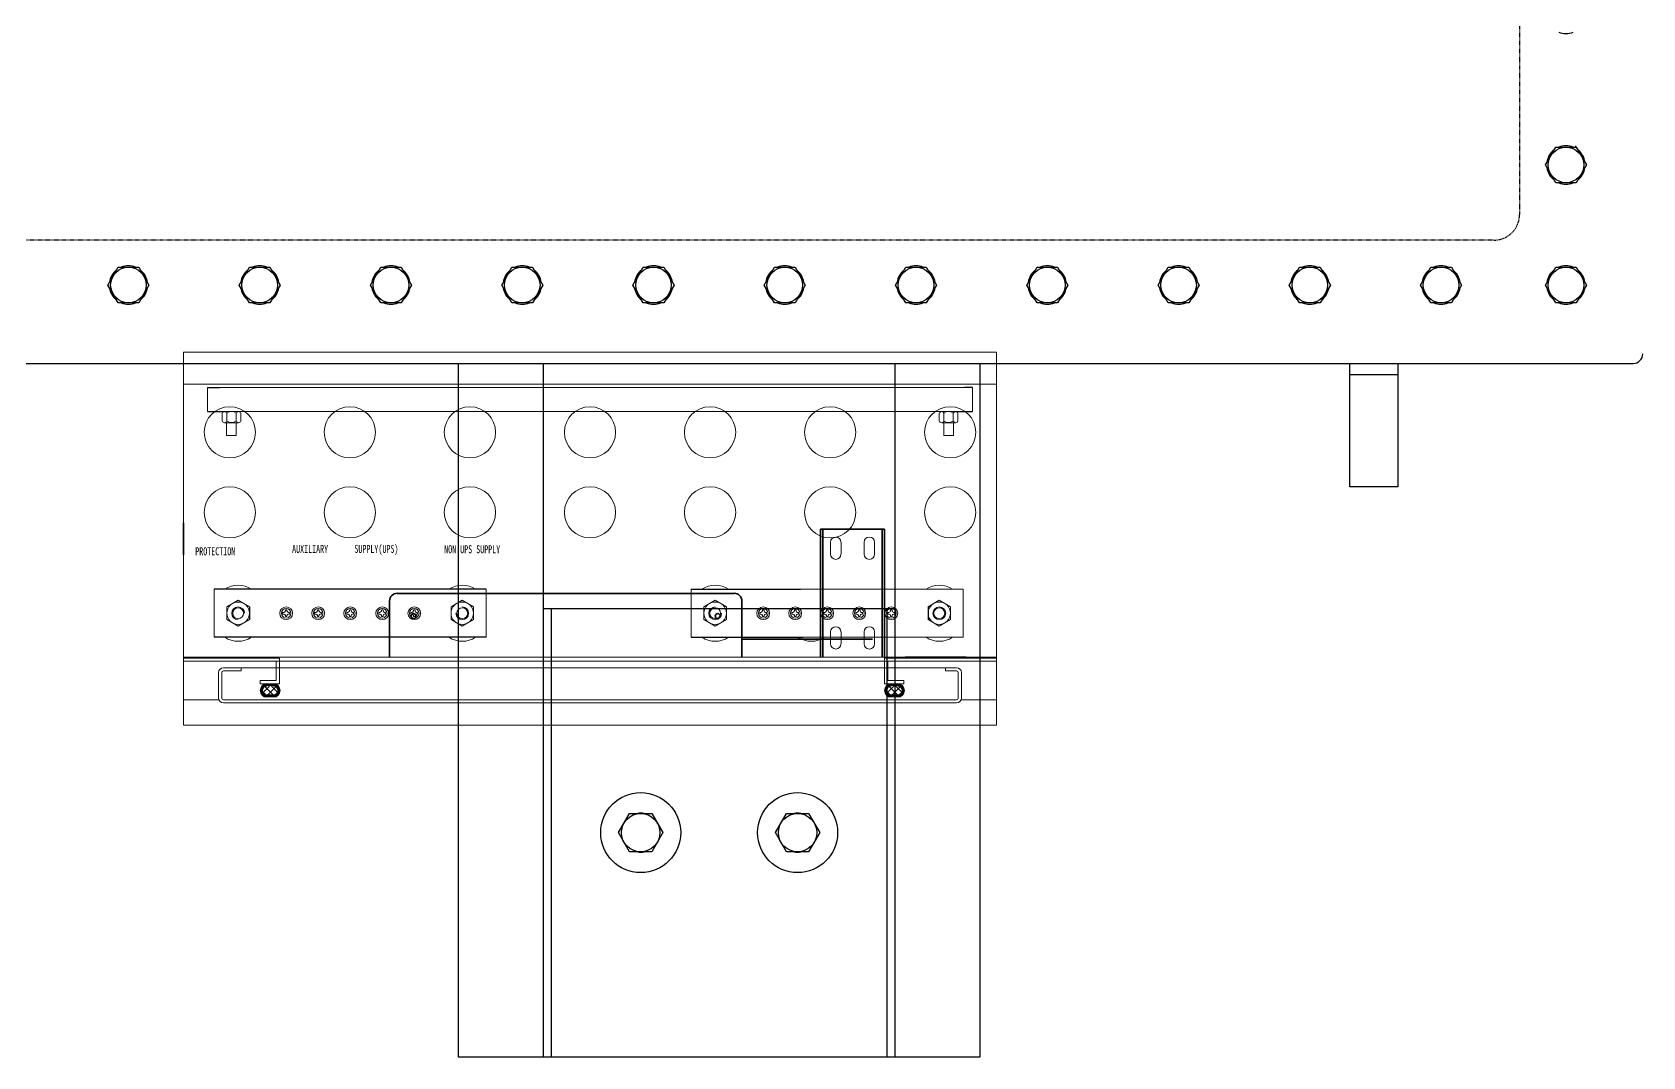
# Model space of a CAD drawing. Extents: x 54056 to 359947, y -41534 to 373650.
# Drawn here: x 80506 to 81512, y -29843 to -29203 of the extents above; entities that cross this region are included whole.
import ezdxf

# ---------------------------------------------------------------- set-up
doc = ezdxf.new("R2010")
doc.units = 0
doc.header["$LTSCALE"] = 3
doc.header["$MEASUREMENT"] = 0
doc.linetypes.add('CENTER', pattern=[50.8, 31.75, -6.35, 6.35, -6.35])
doc.linetypes.add('HIDDEN', pattern=[0.2, 0.1, -0.1])
doc.layers.get('0').update_dxf_attribs({"linetype": 'CONTINUOUS', "lineweight": 30})
for name, color, linetype in [('02___PRT_ALL_AXES', 7, 'CONTINUOUS'), ('1', 6, 'CENTER'), ('ROUNDS', 7, 'CONTINUOUS')]:
    doc.layers.add(name, color=color, linetype=linetype)
doc.layers.add('DIM', color=4, linetype='CONTINUOUS', lineweight=20)
doc.styles.get("Standard").update_dxf_attribs({"font": 'STFANGSO.TTF', "width": 0.7})

# ---------------------------------------------------------------- blocks, each defined once
blk = doc.blocks.new('1125')
at = {"linetype": 'ByBlock'}
h = blk.add_hatch(color=0, dxfattribs=at)
h.dxf.hatch_style = 1
h.paths.add_polyline_path([(98126.6, -17603.3), (98122.6, -17603.3, 1), (98122.6, -17611.8), (98126.6, -17611.8, 1)])
h.paths.add_polyline_path([(98126.6, -17610.3), (98122.6, -17610.3, -1), (98122.6, -17604.8), (98126.6, -17604.8, -1)], flags=16)
h = blk.add_hatch(dxfattribs=at)
h.set_pattern_fill('ANSI37', color=0, angle=-180)
h.set_pattern_definition([(225, (103396.968, -13725.016), (2.245064, -2.245064), []), (315, (103396.968, -13725.016), (2.245064, 2.245064), [])])
h.paths.add_polyline_path([(98122.6, -17610.3), (98126.6, -17610.3, 1), (98126.6, -17604.8), (98122.6, -17604.8, 1)])
h = blk.add_hatch(color=0, dxfattribs=at)
h.dxf.hatch_style = 1
h.paths.add_polyline_path([(98516.6, -17603.3), (98512.6, -17603.3, 1), (98512.6, -17611.8), (98516.6, -17611.8, 1)])
h.paths.add_polyline_path([(98516.6, -17610.3), (98512.6, -17610.3, -1), (98512.6, -17604.8), (98516.6, -17604.8, -1)], flags=16)
h = blk.add_hatch(dxfattribs=at)
h.set_pattern_fill('ANSI37', color=0, angle=-180)
h.set_pattern_definition([(225, (103786.968, -13725.016), (2.245064, -2.245064), []), (315, (103786.968, -13725.016), (2.245064, 2.245064), [])])
h.paths.add_polyline_path([(98512.6, -17610.3), (98516.6, -17610.3, 1), (98516.6, -17604.8), (98512.6, -17604.8, 1)])
at = {"color": 0, "linetype": 'ByBlock', "lineweight": 18}
for p, q in [((98070.4, -17396.3), (98578.4, -17396.3)), ((98070.4, -17629.3), (98070.4, -17396.3)), ((98484.4, -17396.3), (98464.4, -17396.3)), ((98578.4, -17396.3), (98578.4, -17629.3)), ((98070.4, -17416.3), (98578.4, -17416.3)), ((98085.4, -17418.3), (98563.4, -17418.3)), ((98563.4, -17418.3), (98085.4, -17418.3)), ((98085.4, -17418.3), (98085.4, -17433.3)), ((98563.4, -17433.3), (98563.4, -17418.3)), ((98094.6, -17434.3), (98094.6, -17439.3)), ((98096.1, -17433.3), (98104.8, -17433.3)), ((98097.5, -17434.3), (98097.5, -17439.3)), ((98103.3, -17434.3), (98103.3, -17439.3)), ((98104.8, -17433.3), (98544.1, -17433.3)), ((98106.2, -17434.3), (98106.2, -17439.3)), ((98542.6, -17434.3), (98542.6, -17439.3)), ((98552.8, -17433.3), (98544.1, -17433.3)), ((98545.5, -17434.3), (98545.5, -17439.3)), ((98551.3, -17434.3), (98551.3, -17439.3)), ((98554.2, -17434.3), (98554.2, -17439.3)), ((98096.1, -17440.3), (98104.8, -17440.3)), ((98552.8, -17440.3), (98544.1, -17440.3)), ((98089.6, -17544.3), (98089.6, -17574.3)), ((98096.3, -17544.3), (98094.6, -17544.3)), ((98194.6, -17544.3), (98096.3, -17544.3)), ((98259.6, -17574.3), (98259.6, -17544.3)), ((98387.6, -17574.3), (98387.6, -17544.3)), ((98557.6, -17544.3), (98454.3, -17544.3)), ((98557.6, -17544.3), (98557.6, -17574.3)), ((98097.6, -17555.2), (98104.6, -17551.2)), ((98097.6, -17555.2), (98104.6, -17551.2)), ((98097.6, -17563.3), (98097.6, -17555.2)), ((98097.6, -17563.3), (98097.6, -17555.2)), ((98111.6, -17555.2), (98104.6, -17551.2)), ((98111.6, -17555.2), (98104.6, -17551.2)), ((98111.6, -17563.3), (98111.6, -17555.2)), ((98244.6, -17551.2), (98237.6, -17555.2)), ((98237.6, -17555.2), (98237.6, -17563.3)), ((98244.6, -17551.2), (98251.6, -17555.2)), ((98251.6, -17555.2), (98251.6, -17563.3)), ((98402.6, -17551.2), (98395.6, -17555.2)), ((98395.6, -17555.2), (98395.6, -17563.3)), ((98402.6, -17551.2), (98409.6, -17555.2)), ((98409.6, -17555.2), (98409.6, -17563.3)), ((98542.6, -17551.2), (98535.6, -17555.2)), ((98535.6, -17555.2), (98542.6, -17551.2)), ((98535.6, -17555.2), (98535.6, -17563.3)), ((98542.6, -17551.2), (98549.6, -17555.2)), ((98549.6, -17555.2), (98542.6, -17551.2)), ((98549.6, -17555.2), (98549.6, -17563.3)), ((98549.6, -17563.3), (98549.6, -17555.2)), ((98104.6, -17567.4), (98097.6, -17563.3)), ((98104.6, -17567.4), (98097.6, -17563.3)), ((98104.6, -17567.4), (98111.6, -17563.3)), ((98104.6, -17567.4), (98111.6, -17563.3)), ((98133.1, -17558.8), (98132.4, -17558.8)), ((98132.4, -17559.8), (98132.4, -17558.8)), ((98133.1, -17558.8), (98132.4, -17558.8)), ((98132.4, -17559.8), (98132.4, -17558.8)), ((98133.1, -17559.8), (98132.4, -17559.8)), ((98133.1, -17559.8), (98132.4, -17559.8)), ((98134.1, -17557.1), (98134.1, -17557.8)), ((98134.1, -17557.1), (98135.1, -17557.1)), ((98134.1, -17557.1), (98134.1, -17557.8)), ((98134.1, -17557.1), (98135.1, -17557.1)), ((98134.1, -17560.8), (98134.1, -17561.4)), ((98134.1, -17560.8), (98134.1, -17561.4)), ((98135.1, -17561.4), (98134.1, -17561.4)), ((98135.1, -17561.4), (98134.1, -17561.4)), ((98135.1, -17557.1), (98135.1, -17557.8)), ((98135.1, -17557.1), (98135.1, -17557.8)), ((98135.1, -17560.8), (98135.1, -17561.4)), ((98135.1, -17560.8), (98135.1, -17561.4)), ((98136.7, -17558.8), (98136.1, -17558.8)), ((98136.7, -17558.8), (98136.1, -17558.8)), ((98136.7, -17559.8), (98136.1, -17559.8)), ((98136.7, -17559.8), (98136.1, -17559.8)), ((98136.7, -17558.8), (98136.7, -17559.8)), ((98136.7, -17558.8), (98136.7, -17559.8)), ((98153.1, -17558.8), (98152.4, -17558.8)), ((98152.4, -17559.8), (98152.4, -17558.8)), ((98153.1, -17558.8), (98152.4, -17558.8)), ((98152.4, -17559.8), (98152.4, -17558.8)), ((98153.1, -17559.8), (98152.4, -17559.8)), ((98153.1, -17559.8), (98152.4, -17559.8)), ((98154.1, -17557.1), (98154.1, -17557.8)), ((98154.1, -17557.1), (98155.1, -17557.1)), ((98154.1, -17557.1), (98154.1, -17557.8)), ((98154.1, -17557.1), (98155.1, -17557.1)), ((98154.1, -17560.8), (98154.1, -17561.4)), ((98154.1, -17560.8), (98154.1, -17561.4)), ((98155.1, -17561.4), (98154.1, -17561.4)), ((98155.1, -17561.4), (98154.1, -17561.4)), ((98155.1, -17557.1), (98155.1, -17557.8)), ((98155.1, -17557.1), (98155.1, -17557.8)), ((98155.1, -17560.8), (98155.1, -17561.4)), ((98155.1, -17560.8), (98155.1, -17561.4)), ((98156.7, -17558.8), (98156.1, -17558.8)), ((98156.7, -17558.8), (98156.1, -17558.8)), ((98156.7, -17559.8), (98156.1, -17559.8)), ((98156.7, -17559.8), (98156.1, -17559.8)), ((98156.7, -17558.8), (98156.7, -17559.8)), ((98156.7, -17558.8), (98156.7, -17559.8)), ((98173.1, -17558.8), (98172.4, -17558.8)), ((98172.4, -17559.8), (98172.4, -17558.8)), ((98173.1, -17559.8), (98172.4, -17559.8)), ((98174.1, -17557.1), (98174.1, -17557.8)), ((98174.1, -17557.1), (98175.1, -17557.1)), ((98174.1, -17560.8), (98174.1, -17561.4)), ((98175.1, -17561.4), (98174.1, -17561.4)), ((98175.1, -17557.1), (98175.1, -17557.8)), ((98175.1, -17560.8), (98175.1, -17561.4)), ((98176.7, -17558.8), (98176.1, -17558.8)), ((98176.7, -17559.8), (98176.1, -17559.8)), ((98176.7, -17558.8), (98176.7, -17559.8)), ((98193.1, -17558.8), (98192.4, -17558.8)), ((98192.4, -17559.8), (98192.4, -17558.8)), ((98193.1, -17559.8), (98192.4, -17559.8)), ((98194.1, -17557.1), (98194.1, -17557.8)), ((98194.1, -17557.1), (98195.1, -17557.1)), ((98194.1, -17560.8), (98194.1, -17561.4)), ((98195.1, -17561.4), (98194.1, -17561.4)), ((98195.1, -17557.1), (98195.1, -17557.8)), ((98195.1, -17560.8), (98195.1, -17561.4)), ((98196.7, -17558.8), (98196.1, -17558.8)), ((98196.7, -17559.8), (98196.1, -17559.8)), ((98196.7, -17558.8), (98196.7, -17559.8)), ((98213.1, -17558.8), (98212.4, -17558.8)), ((98212.4, -17559.8), (98212.4, -17558.8)), ((98213.1, -17559.8), (98212.4, -17559.8)), ((98214.1, -17557.1), (98214.1, -17557.8)), ((98214.1, -17557.1), (98215.1, -17557.1)), ((98214.1, -17560.8), (98214.1, -17561.4)), ((98215.1, -17561.4), (98214.1, -17561.4)), ((98215.1, -17557.1), (98215.1, -17557.8)), ((98215.1, -17560.8), (98215.1, -17561.4)), ((98216.7, -17558.8), (98216.1, -17558.8)), ((98216.7, -17559.8), (98216.1, -17559.8)), ((98216.7, -17558.8), (98216.7, -17559.8)), ((98237.6, -17563.3), (98244.6, -17567.3)), ((98251.6, -17563.3), (98244.6, -17567.3)), ((98395.6, -17563.3), (98402.6, -17567.3)), ((98409.6, -17563.3), (98402.6, -17567.3)), ((98430.4, -17558.8), (98431.1, -17558.8)), ((98430.4, -17558.8), (98430.4, -17559.8)), ((98430.4, -17559.8), (98431.1, -17559.8)), ((98432.1, -17557.1), (98432.1, -17557.8)), ((98433.1, -17557.1), (98432.1, -17557.1)), ((98432.1, -17560.8), (98432.1, -17561.4)), ((98432.1, -17561.4), (98433.1, -17561.4)), ((98433.1, -17557.1), (98433.1, -17557.8)), ((98433.1, -17560.8), (98433.1, -17561.4)), ((98434.1, -17558.8), (98434.7, -17558.8)), ((98434.1, -17559.8), (98434.7, -17559.8)), ((98434.7, -17559.8), (98434.7, -17558.8)), ((98450.4, -17558.8), (98451.1, -17558.8)), ((98450.4, -17558.8), (98450.4, -17559.8)), ((98450.4, -17559.8), (98451.1, -17559.8)), ((98452.1, -17557.1), (98452.1, -17557.8)), ((98453.1, -17557.1), (98452.1, -17557.1)), ((98452.1, -17560.8), (98452.1, -17561.4)), ((98452.1, -17561.4), (98453.1, -17561.4)), ((98453.1, -17557.1), (98453.1, -17557.8)), ((98453.1, -17560.8), (98453.1, -17561.4)), ((98454.1, -17558.8), (98454.7, -17558.8)), ((98454.1, -17559.8), (98454.7, -17559.8)), ((98454.7, -17559.8), (98454.7, -17558.8)), ((98470.4, -17558.8), (98471.1, -17558.8)), ((98470.4, -17558.8), (98470.4, -17559.8)), ((98470.4, -17559.8), (98471.1, -17559.8)), ((98472.1, -17557.1), (98472.1, -17557.8)), ((98473.1, -17557.1), (98472.1, -17557.1)), ((98472.1, -17560.8), (98472.1, -17561.4)), ((98472.1, -17561.4), (98473.1, -17561.4)), ((98473.1, -17557.1), (98473.1, -17557.8)), ((98473.1, -17560.8), (98473.1, -17561.4)), ((98474.1, -17558.8), (98474.7, -17558.8)), ((98474.1, -17559.8), (98474.7, -17559.8)), ((98474.7, -17559.8), (98474.7, -17558.8)), ((98491.1, -17558.8), (98490.4, -17558.8)), ((98490.4, -17559.8), (98490.4, -17558.8)), ((98490.4, -17558.8), (98491.1, -17558.8)), ((98490.4, -17558.8), (98490.4, -17559.8)), ((98491.1, -17559.8), (98490.4, -17559.8)), ((98490.4, -17559.8), (98491.1, -17559.8)), ((98492.1, -17557.1), (98492.1, -17557.8)), ((98492.1, -17557.1), (98493.1, -17557.1)), ((98492.1, -17557.1), (98492.1, -17557.8)), ((98493.1, -17557.1), (98492.1, -17557.1)), ((98492.1, -17560.8), (98492.1, -17561.4)), ((98492.1, -17560.8), (98492.1, -17561.4)), ((98493.1, -17561.4), (98492.1, -17561.4)), ((98492.1, -17561.4), (98493.1, -17561.4)), ((98493.1, -17557.1), (98493.1, -17557.8)), ((98493.1, -17557.1), (98493.1, -17557.8)), ((98493.1, -17560.8), (98493.1, -17561.4)), ((98493.1, -17560.8), (98493.1, -17561.4)), ((98494.7, -17558.8), (98494.1, -17558.8)), ((98494.1, -17558.8), (98494.7, -17558.8)), ((98494.7, -17559.8), (98494.1, -17559.8)), ((98494.1, -17559.8), (98494.7, -17559.8)), ((98494.7, -17558.8), (98494.7, -17559.8)), ((98494.7, -17559.8), (98494.7, -17558.8)), ((98511.1, -17558.8), (98510.4, -17558.8)), ((98510.4, -17559.8), (98510.4, -17558.8)), ((98510.4, -17558.8), (98511.1, -17558.8)), ((98510.4, -17558.8), (98510.4, -17559.8)), ((98511.1, -17559.8), (98510.4, -17559.8)), ((98510.4, -17559.8), (98511.1, -17559.8)), ((98512.1, -17557.1), (98512.1, -17557.8)), ((98512.1, -17557.1), (98513.1, -17557.1)), ((98512.1, -17557.1), (98512.1, -17557.8)), ((98513.1, -17557.1), (98512.1, -17557.1)), ((98512.1, -17560.8), (98512.1, -17561.4)), ((98512.1, -17560.8), (98512.1, -17561.4)), ((98513.1, -17561.4), (98512.1, -17561.4)), ((98512.1, -17561.4), (98513.1, -17561.4)), ((98513.1, -17557.1), (98513.1, -17557.8)), ((98513.1, -17557.1), (98513.1, -17557.8)), ((98513.1, -17560.8), (98513.1, -17561.4)), ((98513.1, -17560.8), (98513.1, -17561.4)), ((98514.7, -17558.8), (98514.1, -17558.8)), ((98514.1, -17558.8), (98514.7, -17558.8)), ((98514.7, -17559.8), (98514.1, -17559.8)), ((98514.1, -17559.8), (98514.7, -17559.8)), ((98514.7, -17558.8), (98514.7, -17559.8)), ((98514.7, -17559.8), (98514.7, -17558.8)), ((98535.6, -17563.3), (98542.6, -17567.3)), ((98542.6, -17567.3), (98535.6, -17563.3)), ((98549.6, -17563.3), (98542.6, -17567.3)), ((98542.6, -17567.3), (98549.6, -17563.3)), ((98094.6, -17574.3), (98194.6, -17574.3)), ((98452.6, -17574.3), (98550.9, -17574.3)), ((98578.4, -17586.8), (98070.4, -17586.8)), ((98070.4, -17587.3), (98130.4, -17587.3)), ((98070.4, -17589.3), (98578.4, -17589.3)), ((98092.4, -17596.3), (98092.4, -17612.3)), ((98094.4, -17596.3), (98094.4, -17612.3)), ((98095.4, -17593.3), (98106.4, -17593.3)), ((98106.4, -17595.3), (98095.4, -17595.3)), ((98099.4, -17593.3), (98553.4, -17593.3)), ((98106.4, -17593.3), (98106.4, -17595.3)), ((98128.4, -17589.3), (98128.4, -17601.3)), ((98130.4, -17587.3), (98130.4, -17603.3)), ((98508.4, -17587.3), (98578.4, -17587.3)), ((98508.4, -17603.3), (98508.4, -17587.3)), ((98510.4, -17601.3), (98510.4, -17589.3)), ((98546.4, -17593.3), (98546.4, -17595.3)), ((98546.4, -17595.3), (98553.4, -17595.3)), ((98554.4, -17596.3), (98554.4, -17612.3)), ((98556.4, -17596.3), (98556.4, -17612.3)), ((98118.4, -17601.3), (98128.4, -17601.3)), ((98118.4, -17601.3), (98118.4, -17603.3)), ((98118.4, -17603.3), (98130.4, -17603.3)), ((98508.4, -17603.3), (98520.4, -17603.3)), ((98510.4, -17601.3), (98520.4, -17601.3)), ((98520.4, -17603.3), (98520.4, -17601.3)), ((98070.4, -17613.3), (98092.6, -17613.3)), ((98095.4, -17613.3), (98553.4, -17613.3)), ((98095.4, -17615.3), (98553.4, -17615.3)), ((98556.2, -17613.3), (98578.4, -17613.3)), ((98070.4, -17629.3), (98578.4, -17629.3))]:
    blk.add_line(p, q, dxfattribs=at)
at = {"color": 0, "linetype": 'ByBlock', "lineweight": 35}
for p, q in [((98070.4, -17522.8), (98070.4, -17502.8)), ((98508.4, -17506.8), (98468.4, -17506.8)), ((98468.4, -17506.8), (98468.4, -17586.8)), ((98469.8, -17506.8), (98469.8, -17586.8)), ((98507, -17506.8), (98507, -17586.8)), ((98508.4, -17506.8), (98508.4, -17586.8)), ((98199.2, -17586.8), (98199.2, -17551.6)), ((98204, -17546.9), (98414.5, -17546.9)), ((98419.2, -17551.6), (98419.2, -17586.8)), ((98419.2, -17575.4), (98500.9, -17575.4)), ((98559.4, -17586.8), (98521.2, -17586.8))]:
    blk.add_line(p, q, dxfattribs=at)
at = {"color": 0, "linetype": 'ByBlock'}
for p, q in [((98091.3, -17544.3), (98089.6, -17544.3)), ((98555.9, -17544.3), (98557.6, -17544.3)), ((98550.9, -17574.3), (98557.6, -17574.3)), ((98508.4, -17587.3), (98508.4, -17586.8)), ((98126.6, -17610.3), (98122.6, -17610.3)), ((98516.6, -17610.3), (98512.6, -17610.3)), ((98526.4, -17613.3), (98539, -17613.3))]:
    blk.add_line(p, q, dxfattribs=at)
at = {"color": 0, "linetype": 'ByBlock', "lineweight": 18}
for points in [[(98103.4, -17448.3), (98097.4, -17448.3), (98097.4, -17440.3), (98103.4, -17440.3)], [(98545.4, -17448.3), (98551.4, -17448.3), (98551.4, -17440.3), (98545.4, -17440.3)]]:
    blk.add_lwpolyline(points, close=True, dxfattribs=at)
at = {"color": 0, "linetype": 'ByBlock'}
for centre in [(98099.4, -17446.3), (98174.4, -17446.3), (98249.4, -17446.3), (98324.4, -17446.3), (98399.4, -17446.3), (98474.4, -17446.3), (98549.4, -17446.3), (98099.4, -17496.3), (98174.4, -17496.3), (98249.4, -17496.3), (98324.4, -17496.3), (98399.4, -17496.3), (98474.4, -17496.3), (98549.4, -17496.3)]:
    blk.add_circle(centre, 16, dxfattribs=at)
at = {"color": 0, "linetype": 'ByBlock', "lineweight": 18}
for centre, radius in [((98104.6, -17559.3), 7), ((98104.6, -17559.3), 7), ((98104.6, -17559.3), 3.4), ((98104.6, -17559.3), 3.4), ((98134.6, -17559.3), 4), ((98134.6, -17559.3), 4), ((98134.6, -17559.3), 3), ((98134.6, -17559.3), 3), ((98154.6, -17559.3), 4), ((98154.6, -17559.3), 4), ((98154.6, -17559.3), 3), ((98154.6, -17559.3), 3), ((98174.6, -17559.3), 4), ((98174.6, -17559.3), 3), ((98194.6, -17559.3), 4), ((98194.6, -17559.3), 3), ((98214.6, -17559.3), 4), ((98214.6, -17559.3), 3), ((98244.6, -17559.3), 7), ((98244.6, -17559.3), 3.4), ((98402.6, -17559.3), 7), ((98402.6, -17559.3), 3.4), ((98432.6, -17559.3), 4), ((98432.6, -17559.3), 3), ((98452.6, -17559.3), 4), ((98452.6, -17559.3), 3), ((98472.6, -17559.3), 4), ((98472.6, -17559.3), 3), ((98492.6, -17559.3), 4), ((98492.6, -17559.3), 4), ((98492.6, -17559.3), 3), ((98492.6, -17559.3), 3), ((98512.6, -17559.3), 4), ((98512.6, -17559.3), 4), ((98512.6, -17559.3), 3), ((98512.6, -17559.3), 3), ((98542.6, -17559.3), 7), ((98542.6, -17559.3), 7), ((98542.6, -17559.3), 3.4), ((98542.6, -17559.3), 3.4)]:
    blk.add_circle(centre, radius, dxfattribs=at)
at = {"color": 0, "linetype": 'ByBlock', "lineweight": 35}
for centre in [(98214.2, -17561.1), (98404.2, -17561.1)]:
    blk.add_circle(centre, 1.57, dxfattribs=at)
at = {"color": 0, "linetype": 'ByBlock', "lineweight": 18}
for centre, radius, start, end in [((98096.1, -17434.9), 1.54, 20.57, 159.43), ((98100.4, -17438), 4.67, 51.7868, 128.2132), ((98104.8, -17434.9), 1.54, 20.57, 159.43), ((98544.1, -17434.9), 1.54, 20.57, 159.43), ((98548.4, -17438), 4.67, 51.7868, 128.2132), ((98552.8, -17434.9), 1.54, 20.57, 159.43), ((98096.1, -17438.8), 1.54, 200.57, 339.43), ((98100.4, -17435.6), 4.67, 231.7868, 308.2132), ((98104.8, -17438.8), 1.54, 200.57, 339.43), ((98544.1, -17438.8), 1.54, 200.57, 339.43), ((98548.4, -17435.6), 4.67, 231.7868, 308.2132), ((98552.8, -17438.8), 1.54, 200.57, 339.43), ((98104.6, -17556.8), 15, 56.4427, 123.5573), ((98104.6, -17556.8), 15, 56.4427, 123.5573), ((98244.6, -17556.8), 15, 56.4427, 123.5573), ((98402.6, -17556.8), 15, 56.4427, 123.5573), ((98542.6, -17556.8), 15, 56.4427, 123.5573), ((98542.6, -17556.8), 15, 56.4427, 123.5573), ((98104.6, -17559.3), 4, 0, 270), ((98104.6, -17559.3), 4, 0, 270), ((98244.6, -17559.3), 4, 180, 90), ((98402.6, -17559.3), 4, 90, 0), ((98542.6, -17559.3), 4, 180, 90), ((98542.6, -17559.3), 4, 270, 180), ((98133.1, -17557.8), 1, 270, 0), ((98133.1, -17557.8), 1, 270, 0), ((98133.1, -17560.8), 1, 0, 90), ((98133.1, -17560.8), 1, 0, 90), ((98136.1, -17557.8), 1, 180, 270), ((98136.1, -17557.8), 1, 180, 270), ((98136.1, -17560.8), 1, 90, 180), ((98136.1, -17560.8), 1, 90, 180), ((98153.1, -17557.8), 1, 270, 0), ((98153.1, -17557.8), 1, 270, 0), ((98153.1, -17560.8), 1, 0, 90), ((98153.1, -17560.8), 1, 0, 90), ((98156.1, -17557.8), 1, 180, 270), ((98156.1, -17557.8), 1, 180, 270), ((98156.1, -17560.8), 1, 90, 180), ((98156.1, -17560.8), 1, 90, 180), ((98173.1, -17557.8), 1, 270, 0), ((98173.1, -17560.8), 1, 0, 90), ((98176.1, -17557.8), 1, 180, 270), ((98176.1, -17560.8), 1, 90, 180), ((98193.1, -17557.8), 1, 270, 0), ((98193.1, -17560.8), 1, 0, 90), ((98196.1, -17557.8), 1, 180, 270), ((98196.1, -17560.8), 1, 90, 180), ((98213.1, -17557.8), 1, 270, 0), ((98213.1, -17560.8), 1, 0, 90), ((98216.1, -17557.8), 1, 180, 270), ((98216.1, -17560.8), 1, 90, 180), ((98431.1, -17557.8), 1, 270, 0), ((98431.1, -17560.8), 1, 0, 90), ((98434.1, -17557.8), 1, 180, 270), ((98434.1, -17560.8), 1, 90, 180), ((98451.1, -17557.8), 1, 270, 0), ((98451.1, -17560.8), 1, 0, 90), ((98454.1, -17557.8), 1, 180, 270), ((98454.1, -17560.8), 1, 90, 180), ((98471.1, -17557.8), 1, 270, 0), ((98471.1, -17560.8), 1, 0, 90), ((98474.1, -17557.8), 1, 180, 270), ((98474.1, -17560.8), 1, 90, 180), ((98491.1, -17557.8), 1, 270, 0), ((98491.1, -17557.8), 1, 270, 0), ((98491.1, -17560.8), 1, 0, 90), ((98491.1, -17560.8), 1, 0, 90), ((98494.1, -17557.8), 1, 180, 270), ((98494.1, -17557.8), 1, 180, 270), ((98494.1, -17560.8), 1, 90, 180), ((98494.1, -17560.8), 1, 90, 180), ((98511.1, -17557.8), 1, 270, 0), ((98511.1, -17557.8), 1, 270, 0), ((98511.1, -17560.8), 1, 0, 90), ((98511.1, -17560.8), 1, 0, 90), ((98514.1, -17557.8), 1, 180, 270), ((98514.1, -17557.8), 1, 180, 270), ((98514.1, -17560.8), 1, 90, 180), ((98514.1, -17560.8), 1, 90, 180), ((98104.6, -17561.8), 15, 236.4427, 303.5573), ((98104.6, -17561.8), 15, 236.4427, 303.5573), ((98244.6, -17561.8), 15, 236.4427, 303.5573), ((98402.6, -17561.8), 15, 236.4427, 303.5573), ((98462.6, -17561.8), 15, 236.4427, 303.5573), ((98542.6, -17561.8), 15, 236.4427, 303.5573), ((98542.6, -17561.8), 15, 236.4427, 303.5573), ((98095.4, -17596.3), 3, 90, 180), ((98095.4, -17596.3), 1, 90, 180), ((98553.4, -17596.3), 3, 0, 90), ((98553.4, -17596.3), 1, 0, 90), ((98095.4, -17612.3), 3, 180, 270), ((98095.4, -17612.3), 1, 180, 270), ((98553.4, -17612.3), 1, 270, 0), ((98553.4, -17612.3), 3, 270, 0)]:
    blk.add_arc(centre, radius, start, end, dxfattribs=at)
at = {"color": 0, "linetype": 'ByBlock', "lineweight": 35}
for centre, start, end in [((98204, -17551.6), 90, 180), ((98414.5, -17551.6), 0, 90)]:
    blk.add_arc(centre, 4.76, start, end, dxfattribs=at)
at = {"color": 0, "linetype": 'ByBlock'}
for centre, radius, start, end in [((98122.6, -17607.5), 4.25, 90, 270), ((98122.6, -17607.5), 2.75, 90, 270), ((98126.6, -17607.5), 4.25, 270, 90), ((98126.6, -17607.5), 2.75, 270, 90), ((98512.6, -17607.5), 4.25, 90, 270), ((98512.6, -17607.5), 2.75, 90, 270), ((98516.6, -17607.5), 4.25, 270, 90), ((98516.6, -17607.5), 2.75, 270, 90)]:
    blk.add_arc(centre, radius, start, end, dxfattribs=at)
at = {"layer": '1', "color": 0, "linetype": 'ByBlock', "lineweight": -3}
for p, q in [((98085.4, -17418.3), (98092.9, -17418.3)), ((98563.4, -17418.3), (98558.4, -17418.3)), ((98085.4, -17433.3), (98096.1, -17433.3)), ((98552.8, -17433.3), (98563.4, -17433.3)), ((98191.3, -17544.3), (98089.6, -17544.3)), ((98259.6, -17544.3), (98191.3, -17544.3)), ((98387.6, -17544.3), (98455.8, -17544.3)), ((98111.6, -17555.2), (98111.6, -17563.3)), ((98535.6, -17555.2), (98535.6, -17563.3)), ((98189.6, -17574.3), (98089.6, -17574.3)), ((98259.6, -17574.3), (98189.6, -17574.3)), ((98387.6, -17574.3), (98457.6, -17574.3))]:
    blk.add_line(p, q, dxfattribs=at)
at = {"layer": '1', "color": 0, "linetype": 'ByBlock', "lineweight": -2}
for p, q in [((98474.7, -17515), (98474.7, -17522.4)), ((98481.2, -17515), (98481.2, -17522.4)), ((98495.7, -17515), (98495.7, -17522.4)), ((98502.2, -17515), (98502.2, -17522.4)), ((98474.7, -17571), (98474.7, -17578.4)), ((98481.2, -17571), (98481.2, -17578.4)), ((98495.7, -17571), (98495.7, -17578.4)), ((98502.2, -17571), (98502.2, -17578.4))]:
    blk.add_line(p, q, dxfattribs=at)
for centre, start, end in [((98477.9, -17515), 0, 180), ((98498.9, -17515), 0, 180), ((98477.9, -17522.4), 180, 0), ((98498.9, -17522.4), 180, 0), ((98477.9, -17571), 0, 180), ((98498.9, -17571), 0, 180), ((98477.9, -17578.4), 180, 0), ((98498.9, -17578.4), 180, 0)]:
    blk.add_arc(centre, 3.25, start, end, dxfattribs=at)
at = {"color": 0, "linetype": 'ByBlock'}
note = blk.add_mtext_dynamic_manual_height_columns('AUXILIARY  ', width=26.388, gutter_width=12.5, heights=[5.58, 0], dxfattribs=dict(at, insert=(98138.3, -17516.6), char_height=5, attachment_point=1))
for column, words in zip(note.columns.linked_columns, ['SUPPLY(UPS) ']):
    column.text = words
at = {"color": 0, "linetype": 'ByBlock', "insert": (98077.8, -17518.1), "char_height": 5, "width": 7.116, "attachment_point": 1}
blk.add_mtext('PROTECTION', dxfattribs=at)
at = {"color": 0, "linetype": 'ByBlock'}
note = blk.add_mtext_dynamic_manual_height_columns('NON UPS ', width=33.588, gutter_width=0.108, heights=[5.58, 0], dxfattribs=dict(at, insert=(98233.3, -17516.8), char_height=5, attachment_point=1))
for column, words in zip(note.columns.linked_columns, ['SUPPLY']):
    column.text = words

msp = doc.modelspace()

# ---------------------------------------------------------------- linework, layer by layer
at = {"color": 7, "linetype": 'Continuous'}
for p, q in [((79543.75, -29410.23), (81505.75, -29410.23)), ((80771.75, -29410.23), (80771.75, -29843.23)), ((80824.75, -29410.23), (80824.75, -29843.23)), ((81044.75, -29843.23), (81044.75, -29410.23)), ((81097.75, -29843.23), (81097.75, -29410.23)), ((81328.75, -29487.23), (81328.75, -29410.23)), ((81358.75, -29417.23), (81328.75, -29417.23)), ((81358.75, -29410.23), (81358.75, -29487.23)), ((81358.75, -29487.23), (81328.75, -29487.23)), ((80824.75, -29563.23), (81044.75, -29563.23)), ((80829.75, -29563.23), (80829.75, -29843.23)), ((81039.75, -29843.23), (81039.75, -29563.23)), ((80771.75, -29843.23), (81097.75, -29843.23))]:
    msp.add_line(p, q, dxfattribs=at)
for centre, radius, start, end in [((81505.75, -29404.23), 6, 270, 0), ((80885.75, -29703.23), 12.2, 140.001725, 159.690979), ((80885.75, -29703.23), 12.2, 79.974952, 99.736227), ((80885.75, -29703.23), 12.2, 20.36283, 40.252548), ((80983.75, -29703.23), 12.2, 140.001725, 159.690979), ((80983.75, -29703.23), 12.2, 79.974952, 99.736227), ((80983.75, -29703.23), 12.2, 20.36283, 40.252548), ((80885.75, -29703.23), 12.2, 200.341732, 220.089245), ((80885.75, -29703.23), 12.2, 319.849826, 339.645085), ((80983.75, -29703.23), 12.2, 200.341732, 220.089245), ((80983.75, -29703.23), 12.2, 319.849826, 339.645085), ((80885.75, -29703.23), 12.2, 260.180786, 279.887428), ((80983.75, -29703.23), 12.2, 260.180786, 279.887428)]:
    msp.add_arc(centre, radius, start, end, dxfattribs=at)
at = {"layer": '02___PRT_ALL_AXES', "color": 7, "linetype": 'Continuous'}
for p, q in [((81450.918, -29286.23), (81457.334, -29275.117)), ((81457.334, -29275.117), (81470.166, -29275.117)), ((81470.166, -29275.117), (81476.582, -29286.23)), ((81457.334, -29297.342), (81450.918, -29286.23)), ((81476.582, -29286.23), (81470.166, -29297.342)), ((81470.166, -29297.342), (81457.334, -29297.342)), ((80552.918, -29361.23), (80559.334, -29350.117)), ((80559.334, -29350.117), (80572.166, -29350.117)), ((80572.166, -29350.117), (80578.582, -29361.23)), ((80634.918, -29361.23), (80641.334, -29350.117)), ((80641.334, -29350.117), (80654.166, -29350.117)), ((80654.166, -29350.117), (80660.582, -29361.23)), ((80716.918, -29361.23), (80723.334, -29350.117)), ((80723.334, -29350.117), (80736.166, -29350.117)), ((80736.166, -29350.117), (80742.582, -29361.23)), ((80798.918, -29361.23), (80805.334, -29350.117)), ((80805.334, -29350.117), (80818.166, -29350.117)), ((80818.166, -29350.117), (80824.582, -29361.23)), ((80880.918, -29361.23), (80887.334, -29350.117)), ((80887.334, -29350.117), (80900.166, -29350.117)), ((80900.166, -29350.117), (80906.582, -29361.23)), ((80962.918, -29361.23), (80969.334, -29350.117)), ((80969.334, -29350.117), (80982.166, -29350.117)), ((80982.166, -29350.117), (80988.582, -29361.23)), ((81044.918, -29361.23), (81051.334, -29350.117)), ((81051.334, -29350.117), (81064.166, -29350.117)), ((81064.166, -29350.117), (81070.582, -29361.23)), ((81126.918, -29361.23), (81133.334, -29350.117)), ((81133.334, -29350.117), (81146.166, -29350.117)), ((81146.166, -29350.117), (81152.582, -29361.23)), ((81208.918, -29361.23), (81215.334, -29350.117)), ((81215.334, -29350.117), (81228.166, -29350.117)), ((81228.166, -29350.117), (81234.582, -29361.23)), ((81290.918, -29361.23), (81297.334, -29350.117)), ((81297.334, -29350.117), (81310.166, -29350.117)), ((81310.166, -29350.117), (81316.582, -29361.23)), ((81372.918, -29361.23), (81379.334, -29350.117)), ((81379.334, -29350.117), (81392.166, -29350.117)), ((81392.166, -29350.117), (81398.582, -29361.23)), ((81450.918, -29361.23), (81457.334, -29350.117)), ((81457.334, -29350.117), (81470.166, -29350.117)), ((81470.166, -29350.117), (81476.582, -29361.23)), ((80559.334, -29372.342), (80552.918, -29361.23)), ((80578.582, -29361.23), (80572.166, -29372.342)), ((80641.334, -29372.342), (80634.918, -29361.23)), ((80660.582, -29361.23), (80654.166, -29372.342)), ((80723.334, -29372.342), (80716.918, -29361.23)), ((80742.582, -29361.23), (80736.166, -29372.342)), ((80805.334, -29372.342), (80798.918, -29361.23)), ((80824.582, -29361.23), (80818.166, -29372.342)), ((80887.334, -29372.342), (80880.918, -29361.23)), ((80906.582, -29361.23), (80900.166, -29372.342)), ((80969.334, -29372.342), (80962.918, -29361.23)), ((80988.582, -29361.23), (80982.166, -29372.342)), ((81051.334, -29372.342), (81044.918, -29361.23)), ((81070.582, -29361.23), (81064.166, -29372.342)), ((81133.334, -29372.342), (81126.918, -29361.23)), ((81152.582, -29361.23), (81146.166, -29372.342)), ((81215.334, -29372.342), (81208.918, -29361.23)), ((81234.582, -29361.23), (81228.166, -29372.342)), ((81297.334, -29372.342), (81290.918, -29361.23)), ((81316.582, -29361.23), (81310.166, -29372.342)), ((81379.334, -29372.342), (81372.918, -29361.23)), ((81398.582, -29361.23), (81392.166, -29372.342)), ((81457.334, -29372.342), (81450.918, -29361.23)), ((81476.582, -29361.23), (81470.166, -29372.342)), ((80572.166, -29372.342), (80559.334, -29372.342)), ((80654.166, -29372.342), (80641.334, -29372.342)), ((80736.166, -29372.342), (80723.334, -29372.342)), ((80818.166, -29372.342), (80805.334, -29372.342)), ((80900.166, -29372.342), (80887.334, -29372.342)), ((80982.166, -29372.342), (80969.334, -29372.342)), ((81064.166, -29372.342), (81051.334, -29372.342)), ((81146.166, -29372.342), (81133.334, -29372.342)), ((81228.166, -29372.342), (81215.334, -29372.342)), ((81310.166, -29372.342), (81297.334, -29372.342)), ((81392.166, -29372.342), (81379.334, -29372.342)), ((81470.166, -29372.342), (81457.334, -29372.342)), ((80871.894, -29703.23), (80878.822, -29691.23)), ((80878.822, -29691.23), (80892.678, -29691.23)), ((80892.678, -29691.23), (80899.606, -29703.23)), ((80969.894, -29703.23), (80976.822, -29691.23)), ((80976.822, -29691.23), (80990.678, -29691.23)), ((80990.678, -29691.23), (80997.606, -29703.23)), ((80878.822, -29715.23), (80871.894, -29703.23)), ((80899.606, -29703.23), (80892.678, -29715.23)), ((80976.822, -29715.23), (80969.894, -29703.23)), ((80997.606, -29703.23), (80990.678, -29715.23)), ((80892.678, -29715.23), (80878.822, -29715.23)), ((80990.678, -29715.23), (80976.822, -29715.23))]:
    msp.add_line(p, q, dxfattribs=at)
for centre, radius in [((81463.75, -29286.23), 11.113), ((80565.75, -29361.23), 11.113), ((80647.75, -29361.23), 11.113), ((80729.75, -29361.23), 11.113), ((80811.75, -29361.23), 11.113), ((80893.75, -29361.23), 11.113), ((80975.75, -29361.23), 11.113), ((81057.75, -29361.23), 11.113), ((81139.75, -29361.23), 11.113), ((81221.75, -29361.23), 11.113), ((81303.75, -29361.23), 11.113), ((81385.75, -29361.23), 11.113), ((81463.75, -29361.23), 11.113), ((80885.75, -29703.23), 25), ((80983.75, -29703.23), 25), ((80885.75, -29703.23), 12), ((80983.75, -29703.23), 12)]:
    msp.add_circle(centre, radius, dxfattribs=at)
for centre, start, end in [((81463.75, -29192.23), 247.934617, 292.065383), ((81463.75, -29286.23), 127.934617, 172.064893), ((81463.75, -29286.23), 67.934617, 112.065383), ((81463.75, -29286.23), 7.935107, 52.065383), ((81463.75, -29286.23), 187.935107, 232.065383), ((81463.75, -29286.23), 307.934617, 352.064893), ((81463.75, -29286.23), 247.934617, 292.065383), ((80565.75, -29361.23), 127.934617, 172.064893), ((80565.75, -29361.23), 67.934617, 112.065383), ((80565.75, -29361.23), 7.935107, 52.065383), ((80647.75, -29361.23), 127.934617, 172.064893), ((80647.75, -29361.23), 67.934617, 112.065383), ((80647.75, -29361.23), 7.935107, 52.065383), ((80729.75, -29361.23), 127.934617, 172.064893), ((80729.75, -29361.23), 67.934617, 112.065383), ((80729.75, -29361.23), 7.935107, 52.065383), ((80811.75, -29361.23), 127.934617, 172.064893), ((80811.75, -29361.23), 67.934617, 112.065383), ((80811.75, -29361.23), 7.935107, 52.065383), ((80893.75, -29361.23), 127.934617, 172.064893), ((80893.75, -29361.23), 67.934617, 112.065383), ((80893.75, -29361.23), 7.935107, 52.065383), ((80975.75, -29361.23), 127.934617, 172.064893), ((80975.75, -29361.23), 67.934617, 112.065383), ((80975.75, -29361.23), 7.935107, 52.065383), ((81057.75, -29361.23), 127.934617, 172.064893), ((81057.75, -29361.23), 67.934617, 112.065383), ((81057.75, -29361.23), 7.935107, 52.065383), ((81139.75, -29361.23), 127.934617, 172.064893), ((81139.75, -29361.23), 67.934617, 112.065383), ((81139.75, -29361.23), 7.935107, 52.065383), ((81221.75, -29361.23), 127.934617, 172.064893), ((81221.75, -29361.23), 67.934617, 112.065383), ((81221.75, -29361.23), 7.935107, 52.065383), ((81303.75, -29361.23), 127.934617, 172.064893), ((81303.75, -29361.23), 67.934617, 112.065383), ((81303.75, -29361.23), 7.935107, 52.065383), ((81385.75, -29361.23), 127.934617, 172.064893), ((81385.75, -29361.23), 67.934617, 112.065383), ((81385.75, -29361.23), 7.935107, 52.065383), ((81463.75, -29361.23), 127.934617, 172.064893), ((81463.75, -29361.23), 67.934617, 112.065383), ((81463.75, -29361.23), 7.935107, 52.065383), ((80565.75, -29361.23), 187.935107, 232.065383), ((80565.75, -29361.23), 307.934617, 352.064893), ((80647.75, -29361.23), 187.935107, 232.065383), ((80647.75, -29361.23), 307.934617, 352.064893), ((80729.75, -29361.23), 187.935107, 232.065383), ((80729.75, -29361.23), 307.934617, 352.064893), ((80811.75, -29361.23), 187.935107, 232.065383), ((80811.75, -29361.23), 307.934617, 352.064893), ((80893.75, -29361.23), 187.935107, 232.065383), ((80893.75, -29361.23), 307.934617, 352.064893), ((80975.75, -29361.23), 187.935107, 232.065383), ((80975.75, -29361.23), 307.934617, 352.064893), ((81057.75, -29361.23), 187.935107, 232.065383), ((81057.75, -29361.23), 307.934617, 352.064893), ((81139.75, -29361.23), 187.935107, 232.065383), ((81139.75, -29361.23), 307.934617, 352.064893), ((81221.75, -29361.23), 187.935107, 232.065383), ((81221.75, -29361.23), 307.934617, 352.064893), ((81303.75, -29361.23), 187.935107, 232.065383), ((81303.75, -29361.23), 307.934617, 352.064893), ((81385.75, -29361.23), 187.935107, 232.065383), ((81385.75, -29361.23), 307.934617, 352.064893), ((81463.75, -29361.23), 187.935107, 232.065383), ((81463.75, -29361.23), 307.934617, 352.064893), ((80565.75, -29361.23), 247.934617, 292.065383), ((80647.75, -29361.23), 247.934617, 292.065383), ((80729.75, -29361.23), 247.934617, 292.065383), ((80811.75, -29361.23), 247.934617, 292.065383), ((80893.75, -29361.23), 247.934617, 292.065383), ((80975.75, -29361.23), 247.934617, 292.065383), ((81057.75, -29361.23), 247.934617, 292.065383), ((81139.75, -29361.23), 247.934617, 292.065383), ((81221.75, -29361.23), 247.934617, 292.065383), ((81303.75, -29361.23), 247.934617, 292.065383), ((81385.75, -29361.23), 247.934617, 292.065383), ((81463.75, -29361.23), 247.934617, 292.065383)]:
    msp.add_arc(centre, 12, start, end, dxfattribs=at)
at = {"layer": 'ROUNDS', "color": 8, "linetype": 'HIDDEN'}
msp.add_lwpolyline([(79630.75, -28453.23), (81418.75, -28453.23, -0.41421356), (81434.75, -28469.23), (81434.75, -29317.23, -0.41421356), (81418.75, -29333.23), (79630.75, -29333.23, -0.41421356), (79614.75, -29317.23), (79614.75, -28469.23, -0.41421356)], format="xyb", close=True, dxfattribs=at)
msp.add_arc((81471.75, -29274.373), 2, 180, 265.763605, dxfattribs=at)

# ---------------------------------------------------------------- block references
at = {"layer": 'DIM', "color": 2}
msp.add_blockref('1125', (-17470.316, -12006.92), dxfattribs=at)

doc.saveas('drawing.dxf')
